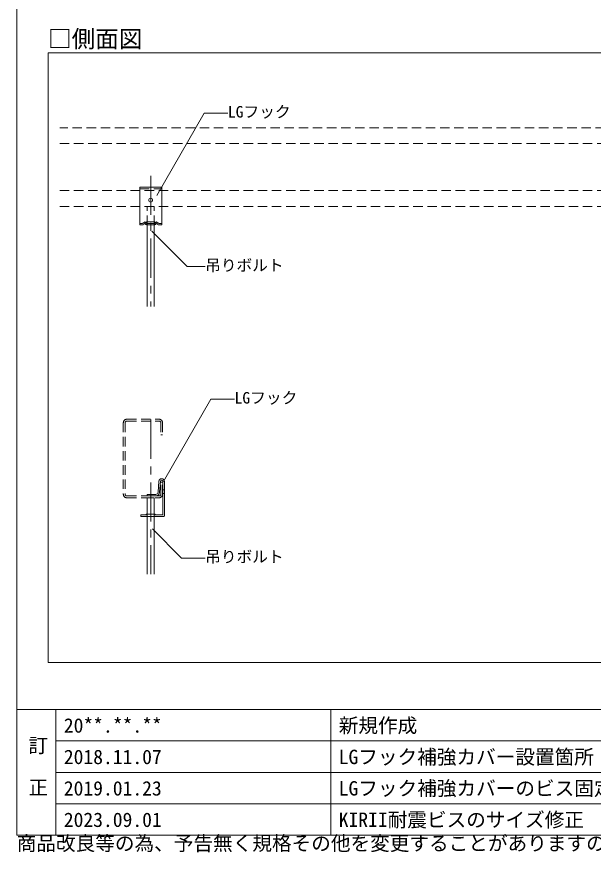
# Model space of a CAD drawing. Units: millimetres on the paper, with parts at other scales. Extents: x -195 to 195, y -140 to 138.
# Drawn here: x -195 to -121.6, y -139.7 to -33.3 of the extents above; entities that cross this region are included whole.
import ezdxf
from ezdxf.enums import TextEntityAlignment as Align

# ---------------------------------------------------------------- set-up
doc = ezdxf.new("R2010")
doc.units = ezdxf.units.MM
for name, pattern in [('CHAIN1', [8, 5, -1, 1, -1]), ('DASHED1', [1.8, 1.2, -0.6]), ('DASHED3', [4, 3, -1])]:
    doc.linetypes.add(name, pattern=pattern)
for name, color, linetype, lineweight in [('4-0_中心線', 4, 'CHAIN1', 9), ('4-1_吊り材', 7, 'DASHED1', 18), ('4-6_文字', 7, 'Continuous', 18), ('4-9_躯体他', 4, 'DASHED1', 9), ('4-B_補強金具・金具・その他', 3, 'Continuous', 18), ('F-3_野縁', 7, 'Continuous', 18)]:
    doc.layers.add(name, color=color, linetype=linetype, lineweight=lineweight)
doc.layers.add('F-6_文字', color=7, linetype='Continuous')
doc.styles.add('ＭＳ ゴシック', font='')
doc.styles.get('ＭＳ ゴシック').set_extended_font_data('MS Gothic')

msp = doc.modelspace()

# ---------------------------------------------------------------- linework, layer by layer
at = {"layer": '4-0_中心線'}
for p, q in [((-177.939, -53.573), (-177.939, -70.207)), ((-177.939, -84.596), (-177.939, -104.286))]:
    msp.add_line(p, q, dxfattribs=at)
at = {"layer": '4-1_吊り材'}
for p, q in [((-178.389, -57.477), (-177.489, -57.477)), ((-178.389, -59.839), (-178.389, -57.477)), ((-177.489, -59.839), (-177.489, -57.477)), ((-178.389, -94.562), (-177.489, -94.562)), ((-178.389, -96.625), (-178.389, -96.925)), ((-177.489, -96.625), (-177.489, -96.925))]:
    msp.add_line(p, q, dxfattribs=at)
at = {"layer": '4-1_吊り材', "linetype": 'Continuous'}
for p, q in [((-178.389, -70.207), (-178.389, -59.839)), ((-177.489, -59.839), (-177.489, -70.207)), ((-178.389, -94.562), (-178.389, -96.625)), ((-177.489, -94.562), (-177.489, -96.625)), ((-178.389, -96.925), (-178.389, -104.286)), ((-177.489, -96.925), (-177.489, -104.286))]:
    msp.add_line(p, q, dxfattribs=at)
at = {"layer": '4-6_文字'}
for p, q in [((-177.157, -56.081), (-171.112, -45.61)), ((-171.112, -45.61), (-168.112, -45.61)), ((-177.811, -60.636), (-173.305, -65.142)), ((-173.305, -65.142), (-171.009, -65.142)), ((-176.305, -92.479), (-170.26, -82.008)), ((-170.26, -82.008), (-167.26, -82.008)), ((-174.009, -102.228), (-177.721, -98.517)), ((-174.009, -102.228), (-171.009, -102.228))]:
    msp.add_line(p, q, dxfattribs=at)
at = {"layer": '4-9_躯体他'}
for p, q in [((189.506, -47.477), (-189.506, -47.477)), ((-189.506, -49.477), (189.506, -49.477)), ((-189.506, -55.477), (189.506, -55.477)), ((-189.506, -57.477), (189.506, -57.477)), ((-181.423, -85.022), (-181.423, -94.102)), ((-181.193, -85.022), (-181.193, -94.102)), ((-180.963, -84.562), (-176.883, -84.562)), ((-180.963, -84.792), (-176.883, -84.792)), ((-176.423, -85.022), (-176.423, -86.562)), ((-176.423, -94.102), (-176.423, -92.562)), ((-180.963, -94.332), (-176.883, -94.332)), ((-180.963, -94.562), (-176.883, -94.562))]:
    msp.add_line(p, q, dxfattribs=at)
for points in [[(-176.653, -85.022), (-176.653, -86.562), (-176.423, -86.562)], [(-176.653, -94.102), (-176.653, -92.562), (-176.423, -92.562)]]:
    msp.add_lwpolyline(points, dxfattribs=at)
for centre, radius, start, end in [((-180.963, -85.022), 0.46, 90, 180), ((-180.963, -85.022), 0.23, 90, 180), ((-176.883, -85.022), 0.46, 0, 90), ((-176.883, -85.022), 0.23, 0, 90), ((-180.963, -94.102), 0.46, 180, 270), ((-180.963, -94.102), 0.23, 180, 270), ((-176.883, -94.102), 0.46, 270, 0), ((-176.883, -94.102), 0.23, 270, 0)]:
    msp.add_arc(centre, radius, start, end, dxfattribs=at)
at = {"layer": '4-B_補強金具・金具・その他'}
for p, q in [((-179.339, -55.039), (-179.339, -59.839)), ((-179.339, -55.039), (-176.539, -55.039)), ((-176.539, -55.039), (-176.539, -59.839)), ((-178.489, -59.448), (-178.389, -59.448)), ((-178.989, -59.839), (-179.339, -59.839)), ((-178.389, -59.839), (-177.489, -59.839)), ((-176.889, -59.839), (-176.539, -59.839)), ((-176.997, -93.852), (-176.899, -92.457)), ((-176.797, -93.866), (-176.7, -92.471)), ((-176.4, -92.481), (-176.4, -96.725)), ((-176.2, -92.481), (-176.195, -96.82)), ((-177.296, -94.131), (-178.4, -94.131)), ((-178.4, -94.131), (-178.4, -94.331)), ((-177.296, -94.331), (-178.4, -94.331)), ((-179.189, -96.725), (-178.539, -96.725)), ((-179.189, -96.725), (-179.189, -96.925)), ((-178.489, -96.625), (-177.489, -96.625)), ((-177.389, -96.625), (-177.489, -96.625)), ((-177.339, -96.725), (-176.4, -96.725)), ((-176.295, -96.925), (-179.189, -96.925))]:
    msp.add_line(p, q, dxfattribs=at)
at = {"layer": '4-B_補強金具・金具・その他', "linetype": 'DASHED1'}
for p, q in [((-179.339, -55.239), (-176.539, -55.239)), ((-178.489, -59.448), (-177.489, -59.448)), ((-178.389, -59.648), (-178.389, -59.448)), ((-177.389, -59.448), (-177.489, -59.448)), ((-177.489, -59.648), (-177.489, -59.448)), ((-178.989, -59.639), (-179.339, -59.639)), ((-178.389, -59.639), (-177.489, -59.639)), ((-176.889, -59.639), (-176.539, -59.639)), ((-176.4, -93.531), (-176.2, -93.531)), ((-176.4, -94.031), (-176.2, -94.031))]:
    msp.add_line(p, q, dxfattribs=at)
at = {"layer": '4-B_補強金具・金具・その他', "linetype": 'DASHED3'}
for p, q in [((-178.389, -96.825), (-178.389, -96.625)), ((-177.489, -96.825), (-177.489, -96.625))]:
    msp.add_line(p, q, dxfattribs=at)
at = {"layer": '4-B_補強金具・金具・その他'}
msp.add_circle((-177.939, -56.689), 0.25, dxfattribs=at)
at = {"layer": '4-B_補強金具・金具・その他', "linetype": 'DASHED1'}
for centre, radius, start, end in [((-179.123, -59.114), 0.542, 284.25754, 323.1226), ((-178.256, -59.114), 0.542, 216.8774, 255.74246), ((-178.584, -59.463), 0.0958, 297.7261, 9.1438), ((-177.623, -59.114), 0.542, 284.25754, 323.1226), ((-177.295, -59.463), 0.0958, 170.8562, 242.2739), ((-176.756, -59.114), 0.542, 216.8774, 255.74246), ((-178.489, -59.648), 0.1, 270, 0), ((-177.389, -59.648), 0.1, 180, 270)]:
    msp.add_arc(centre, radius, start, end, dxfattribs=at)
at = {"layer": '4-B_補強金具・金具・その他'}
for centre, radius, start, end in [((-179.123, -59.314), 0.542, 284.25754, 323.1226), ((-178.256, -59.314), 0.542, 216.8774, 255.74246), ((-177.623, -59.314), 0.542, 284.25754, 323.1226), ((-176.756, -59.314), 0.542, 216.8774, 255.74246), ((-176.55, -92.481), 0.35, 0, 176), ((-176.55, -92.481), 0.15, 0, 176), ((-177.296, -93.831), 0.3, 270, 356), ((-177.296, -93.831), 0.5, 270, 356), ((-178.584, -96.64), 0.0958, 297.7261, 9.1438), ((-177.295, -96.64), 0.0958, 170.8562, 242.2739), ((-176.295, -96.825), 0.1, 270, 3)]:
    msp.add_arc(centre, radius, start, end, dxfattribs=at)
at = {"layer": '4-B_補強金具・金具・その他', "linetype": 'DASHED3'}
for centre, start, end in [((-178.489, -96.825), 270, 360), ((-177.389, -96.825), 180, 270)]:
    msp.add_arc(centre, 0.1, start, end, dxfattribs=at)
at = {"layer": 'F-3_野縁', "color": 3}
for p, q in [((-191, -37.923), (191, -37.923)), ((-191, -37.923), (-191, -115.5)), ((-191, -115.5), (191, -115.5)), ((-195, -121.5), (195, -121.5))]:
    msp.add_line(p, q, dxfattribs=at)
at = {"layer": 'F-3_野縁'}
msp.add_line((-190, -121.5), (-190, -137.5), dxfattribs=at)
at = {"layer": 'F-3_野縁', "color": 4, "lineweight": 9}
for p, q in [((-190, -121.5), (-190, -137.5)), ((-155, -121.5), (-155, -137.5)), ((-190, -125.5), (-75, -125.5)), ((-190, -129.5), (-75, -129.5)), ((-190, -133.5), (-75, -133.5))]:
    msp.add_line(p, q, dxfattribs=at)
at = {"layer": 'F-3_野縁', "color": 3}
msp.add_lwpolyline([(-195, 137.5), (-195, -137.5), (195, -137.5)], dxfattribs=at)

# ---------------------------------------------------------------- texts
at = {"layer": '4-6_文字', "style": 'ＭＳ ゴシック'}
for s, p in [('LGフック', (-168.112, -46.61)), ('吊りボルト', (-171.009, -66.142)), ('LGフック', (-167.26, -83.008)), ('吊りボルト', (-171.009, -103.228))]:
    msp.add_text(s, height=1.466, dxfattribs=at).set_placement(p, align=Align.BOTTOM_LEFT)
at = {"layer": 'F-3_野縁', "style": 'ＭＳ ゴシック'}
msp.add_text('□側面図', height=2.199, dxfattribs=at).set_placement((-191, -37.923), align=Align.BOTTOM_LEFT)
at = {"layer": 'F-6_文字', "style": 'ＭＳ ゴシック'}
for s, p in [('20**.**.**', (-189, -125)), ('新規作成', (-154, -125)), ('訂', (-193.5, -127.546)), ('LGフック補強カバー設置箇所\u30002スパンブレース修正', (-154, -129)), ('2018.11.07', (-189, -129)), ('正', (-193.5, -132.881)), ('2019.01.23', (-189, -133)), ('LGフック補強カバーのビス固定箇所修正', (-154, -133)), ('2023.09.01', (-189, -137)), ('KIRII耐震ビスのサイズ修正', (-154, -137)), ('商品改良等の為、予告無く規格その他を変更することがありますのでご了承ください。', (-195, -140))]:
    msp.add_text(s, height=1.833, dxfattribs=at).set_placement(p, align=Align.BOTTOM_LEFT)

doc.saveas('drawing.dxf')
